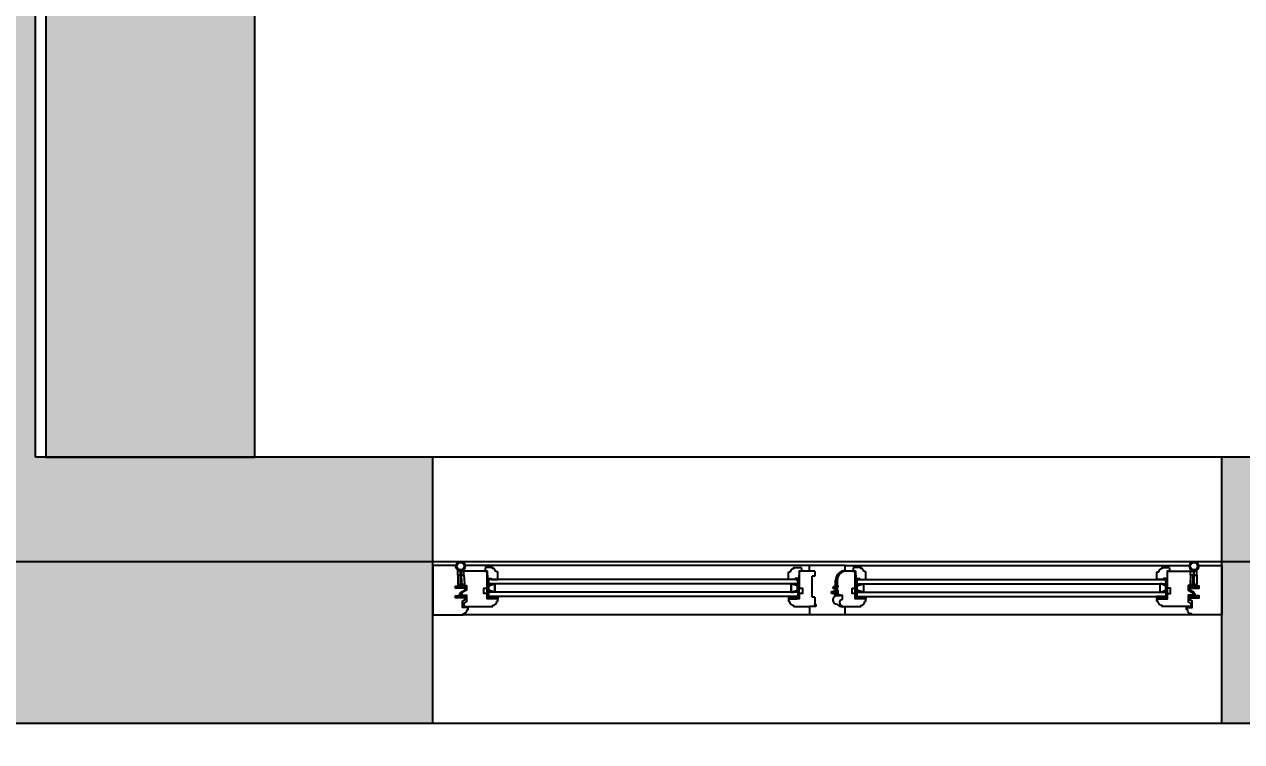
# Model space of a CAD drawing. Header units: millimetres. Extents: x 11159 to 50121, y 18346 to 37577.
# Drawn here: x 21209 to 23538, y 23811 to 25185 of the extents above; entities that cross this region are included whole.
import ezdxf

# ---------------------------------------------------------------- set-up
doc = ezdxf.new("R2010")
doc.units = ezdxf.units.MM
for name, color, linetype in [('axis', 40, 'Continuous'), ('df', 7, 'Continuous'), ('dim', 7, 'Continuous'), ('furniture', 34, 'Continuous'), ('HATCH', 8, 'Continuous'), ('wall', 5, 'Continuous')]:
    doc.layers.add(name, color=color, linetype=linetype)
doc.styles.add('KOTE', font='romrust.shx', dxfattribs={"width": 0.8})
doc.dimstyles.new('ayala 50', dxfattribs={"dimscale": 50, "dimtxt": 2.5, "dimasz": 1, "dimexe": 1, "dimexo": 2, "dimgap": 1, "dimtad": 1, "dimdec": 0, "dimzin": 9, "dimdsep": 46, "dimtxsty": 'KOTE', "dimblk": 'ARCHTICK', "dimcen": 0, "dimdle": 1, "dimclrd": 4, "dimclre": 4, "dimclrt": 3, "dimadec": 0, "dimazin": 0, "dimtfac": 0.6666666666666667, "dimtdec": 0, "dimtix": 1, "dimtmove": 2, "dimatfit": 0, "dimfxl": 1, "dimtvp": 1, "dimtolj": 1, "dimarcsym": 0})

# ---------------------------------------------------------------- blocks, each defined once
blk = doc.blocks.new('_ArchTick')
at = {"color": 0, "linetype": 'ByBlock', "const_width": 0.15}
blk.add_lwpolyline([(-0.5, -0.5), (0.5, 0.5)], dxfattribs=at)
blk = doc.blocks.new('*D59')
at = {"layer": 'Defpoints', "color": 0, "transparency": 16777216}
for p in [(28435.11289988665, 26556.37710312664), (13435.11289988665, 23556.37710312664), (28435.11289988665, 19246.37710312664)]:
    blk.add_point(p, dxfattribs=at)
at = {"layer": 'dim', "color": 4, "lineweight": -2, "transparency": 16777216}
for p, q in [((28435.11289988665, 26456.37710312664), (28435.11289988665, 19146.37710312664)), ((13435.11289988665, 23456.37710312664), (13435.11289988665, 19146.37710312664)), ((13335.11289988665, 19246.37710312664), (28535.11289988665, 19246.37710312664))]:
    blk.add_line(p, q, dxfattribs=at)
at = {"layer": 'dim', "color": 4, "lineweight": -2, "transparency": 16777216, "xscale": 100, "yscale": 100, "zscale": 100, "rotation": 180}
blk.add_blockref('_ArchTick', (13435.11289988665, 19246.37710312664), dxfattribs=at)
at = {"layer": 'dim', "color": 4, "lineweight": -2, "transparency": 16777216, "xscale": 100, "yscale": 100, "zscale": 100}
blk.add_blockref('_ArchTick', (28435.11289988665, 19246.37710312664), dxfattribs=at)
at = {"layer": 'dim', "color": 3, "transparency": 16777216, "insert": (20935.11289988665, 19366.37710312664), "char_height": 200, "attachment_point": 5, "style": 'KOTE'}
blk.add_mtext('\\A1;15000', dxfattribs=at)
blk = doc.blocks.new('Joint-K7335')
at = {"layer": 'df', "color": 7}
for points in [[(3.857613787343325, 10.74975521523811, -0.2065050504398902), (4.481634855305856, 11.84625830408061, -0.2775279876564625), (4.645920241624481, 11.72173532939985), (4.72865082526755, 11.5150762579774, 0.6262668152323098), (5.446576207514454, 11.4640241167931, 0.1314411963326112), (5.5, 11.66373624057348), (5.500000000000227, 18.0000002497884, 0.5091088478127406), (4.625156665503027, 18.42649766701868, -0.2944239164706152), (1.980461773999195, 18.27308057096889, 0.1734880960759432), (1.346153633578979, 18.5000002497884), (2.274e-13, 18.5000002497884), (0, 2.124673340303843, 0.4153335345393447), (1.220004402621498, 0.9000002497896276, 0.0481150671461673), (1.453183643585135, 0.922491521838765, 0.1133753069915374), (1.535019506478648, 0.9588508989570528), (3.960030944798064, 2.779075769993028, 0.2359658734761708), (4, 2.859052552040566), (4, 3.27211046577861, 0.2476591870842605), (3.956439401235912, 3.354661019914374, 0.2879370719060571), (3.584472818280346, 3.369172107178201), (1.799673530645578, 2.343195947541517, -0.5767224903972996), (1.5, 2.516589105678122), (1.5, 3.304491396683716, -0.2359658734761165), (1.5799381104041, 3.464444960778565), (3.960030944798064, 5.250953718667461, 0.2359658734761708), (4.000000000000227, 5.330930500714885), (4.000000000000227, 5.743988414453042, 0.2476591870842605), (3.956439401236139, 5.82653896858892, 0.2879370719060571), (3.584472818280574, 5.841050055852634), (1.799673530645805, 4.815073896215836, -0.5767224903972775), (1.5, 4.988467054352554), (1.5, 6.272741854565538, -0.3840936844649655), (2.5954137381691, 7.495433942569434, -0.0218128443231921), (2.70000063187058, 7.500001007017545), (6.524900831914465, 7.499998992982341), (6.517275738355465, 7.587154739745074, 0.3330431822003431), (5.717370932688709, 8.4805454205881, -0.2932451242456058), (5.328938193299336, 8.855743900548532, 0.0085275321995853), (5.219580449828754, 9.285303882386415, 0.2655173449449999), (5.042570407488029, 9.462313924727368, 0.023748371103687), (4.836576220619236, 9.508130028709957, -0.3561488062391908), (3.857613787331729, 10.7497552153651, -0.3561488062391908)], [(3.158443229643353, 10.79148798021492, 0.3550050331181713), (4.647561187196061, 8.833444553925574, -0.5676237149673666), (4.672926785473919, 8.751416219957264, -0.2470803572822222), (4.410786994363207, 8.654628553447765), (2.162433567760672, 8.950316574952012, -0.3517038519017413), (1.222000000001799, 10.1219074878793), (1.222000000001799, 12.93650756686316, -0.414213562373095), (1.522000000001754, 13.23650756686311), (1.608799735973662, 13.23650756686311, 0.2770734156419701), (1.873552516710333, 13.39541906594218), (3.689025854455849, 16.80215747044463, -0.0411118958858073), (3.773917265054934, 17.00863002275355), (4.058099128208823, 17.67888778832912, -0.5066602499223443), (4.590922329613477, 17.68087004736185, -0.277099509237565), (4.600000000000136, 17.45886117784698), (4.600000000000136, 13.3083133950413, 0.2134217652833861), (4.700000000000045, 13.08470659729142, -0.886227434425651), (4.359143344130871, 12.59622359733112, 0.2505705389931), (3.158867164905814, 10.79802120322302)]]:
    blk.add_lwpolyline(points, format="xyb", dxfattribs=at)
blk.add_lwpolyline([(1.571628931055557, 17.82994244613508, 0.6327143575303208), (1.000000000000227, 17.55905387694247), (1.000000000000227, 14.23283937681845, 0.7809101337451142), (1.564752780736853, 14.09175087589733), (3.15992808831561, 17.08509970083333, -0.1173328942148939), (3.251844347622182, 17.1892203695204, 1.218085275463155), (2.967680312132643, 17.45974165164273, -0.2857760723374891), (2.729700922681332, 17.34499342584741, -0.1455877377072854)], format="xyb", close=True, dxfattribs=at)

msp = doc.modelspace()

# ---------------------------------------------------------------- hatches: boundary and pattern name
at = {"ltscale": 10}
h = msp.add_hatch(dxfattribs=at)
h.set_pattern_fill('ANGLE', color=4, scale=0.15, angle=-45.00000000000003, style=0)
h.set_pattern_definition([(44.99999999999996, (19431.57765740776, 24903.66069714984), (0.7408711299882047, -0.7408711299882054), [0.7619999999999999, -0.2857499999999999]), (314.9999999999999, (19431.57765740776, 24903.66069714984), (-0.7408711299882055, -0.7408711299882046), [0.7619999999999999, -0.2857499999999999])])
edge = h.paths.add_edge_path()
edge.add_line((22094.11289988659, 24122.07710312665), (22097.11289988659, 24122.07710312665))
edge.add_line((22097.11289988659, 24122.07710312665), (22097.11289988659, 24120.07710312665))
edge.add_arc((22095.61289988659, 24120.47322466877), 1.551422661989701, 194.793017608272, 345.206982391728, ccw=False)
edge.add_line((22094.11289988659, 24120.07710312665), (22094.11289988659, 24122.07710312665))
h = msp.add_hatch(dxfattribs=at)
h.set_pattern_fill('ANGLE', color=4, scale=0.15, angle=-45.00000000000003, style=0)
h.set_pattern_definition([(44.99999999999996, (19426.07765740776, 24903.66069714984), (0.7408711299882047, -0.7408711299882054), [0.7619999999999999, -0.2857499999999999]), (314.9999999999999, (19426.07765740776, 24903.66069714984), (-0.7408711299882055, -0.7408711299882046), [0.7619999999999999, -0.2857499999999999])])
edge = h.paths.add_edge_path()
edge.add_line((22094.62369944449, 24124.07710312665), (22100.61289988659, 24124.07710312665))
edge.add_arc((22099.86289988659, 24123.07710312665), 1.25, -53.13010235415601, 53.13010235415601, ccw=False)
edge.add_line((22100.61289988659, 24122.07710312665), (22094.62369944449, 24122.07710312665))
edge.add_arc((22095.34715720809, 24123.07710312665), 1.234257321514614, 125.8841497802598, 234.1158502197402, ccw=False)
h = msp.add_hatch(dxfattribs=at)
h.set_pattern_fill('ANGLE', color=4, scale=0.15, angle=-45.00000000000003, style=0)
h.set_pattern_definition([(135.0000000000001, (25359.64814236554, 24903.66069715007), (-0.7408711299882054, -0.7408711299882047), [0.7619999999999999, -0.2857499999999999]), (225, (25359.64814236554, 24903.66069715007), (0.7408711299882048, -0.7408711299882053), [0.7619999999999999, -0.2857499999999999])])
edge = h.paths.add_edge_path()
edge.add_line((22691.10210032875, 24124.07710312688), (22685.11289988665, 24124.07710312688))
edge.add_arc((22685.86289988665, 24123.07710312688), 1.25, 126.869897645844, 233.130102354156)
edge.add_line((22685.11289988665, 24122.07710312688), (22691.10210032875, 24122.07710312688))
edge.add_arc((22690.37864256515, 24123.07710312688), 1.234257321514614, 305.8841497802598, 414.1158502197402)
h = msp.add_hatch(dxfattribs=at)
h.set_pattern_fill('ANGLE', color=4, scale=0.15, angle=-45.00000000000003, style=0)
h.set_pattern_definition([(135.0000000000001, (25354.14814236554, 24903.66069715007), (-0.7408711299882054, -0.7408711299882047), [0.7619999999999999, -0.2857499999999999]), (225, (25354.14814236554, 24903.66069715007), (0.7408711299882048, -0.7408711299882053), [0.7619999999999999, -0.2857499999999999])])
edge = h.paths.add_edge_path()
edge.add_line((22691.61289988665, 24122.07710312688), (22688.61289988665, 24122.07710312688))
edge.add_line((22688.61289988665, 24122.07710312688), (22688.61289988665, 24120.07710312688))
edge.add_arc((22690.11289988665, 24120.473224669), 1.551422661989701, 194.793017608272, 345.206982391728)
edge.add_line((22691.61289988665, 24120.07710312688), (22691.61289988665, 24122.07710312688))
h = msp.add_hatch(dxfattribs=at)
h.set_pattern_fill('ANGLE', color=4, scale=0.15, angle=-45.00000000000003, style=0)
h.set_pattern_definition([(44.99999999999991, (20136.07765740776, 24903.66069715007), (0.7408711299882054, -0.7408711299882047), [0.7619999999999999, -0.2857499999999999]), (315, (20136.07765740776, 24903.66069715007), (-0.7408711299882048, -0.7408711299882053), [0.7619999999999999, -0.2857499999999999])])
edge = h.paths.add_edge_path()
edge.add_line((22798.61289988665, 24122.07710312688), (22801.61289988665, 24122.07710312688))
edge.add_line((22801.61289988665, 24122.07710312688), (22801.61289988665, 24120.07710312688))
edge.add_arc((22800.11289988665, 24120.473224669), 1.551422661989701, 194.793017608272, 345.206982391728, ccw=False)
edge.add_line((22798.61289988665, 24120.07710312688), (22798.61289988665, 24122.07710312688))
h = msp.add_hatch(dxfattribs=at)
h.set_pattern_fill('ANGLE', color=4, scale=0.15, angle=-45.00000000000003, style=0)
h.set_pattern_definition([(44.99999999999991, (20130.57765740776, 24903.66069715007), (0.7408711299882054, -0.7408711299882047), [0.7619999999999999, -0.2857499999999999]), (315, (20130.57765740776, 24903.66069715007), (-0.7408711299882048, -0.7408711299882053), [0.7619999999999999, -0.2857499999999999])])
edge = h.paths.add_edge_path()
edge.add_line((22799.12369944455, 24124.07710312688), (22805.11289988659, 24124.07710312688))
edge.add_arc((22804.36289988659, 24123.07710312688), 1.25, -53.13010235415601, 53.13010235415601, ccw=False)
edge.add_line((22805.11289988659, 24122.07710312688), (22799.12369944455, 24122.07710312688))
edge.add_arc((22799.84715720815, 24123.07710312688), 1.234257321514614, 125.8841497802598, 234.1158502197402, ccw=False)
h = msp.add_hatch()
h.set_pattern_fill('ANGLE', color=256, scale=0.15, angle=-45.00000000000003, style=0)
h.set_pattern_definition([(135.0000000000001, (26064.14814236554, 24903.66069714984), (-0.7408711299882047, -0.7408711299882054), [0.7619999999999999, -0.2857499999999999]), (225, (26064.14814236554, 24903.66069714984), (0.7408711299882055, -0.7408711299882046), [0.7619999999999999, -0.2857499999999999])])
edge = h.paths.add_edge_path()
edge.add_line((23395.60210032875, 24124.07710312665), (23389.61289988665, 24124.07710312665))
edge.add_arc((23390.36289988665, 24123.07710312665), 1.25, 126.869897645844, 233.130102354156)
edge.add_line((23389.61289988665, 24122.07710312665), (23395.60210032875, 24122.07710312665))
edge.add_arc((23394.87864256515, 24123.07710312665), 1.234257321514614, 305.8841497802598, 414.1158502197402)
h = msp.add_hatch()
h.set_pattern_fill('ANGLE', color=256, scale=0.15, angle=-45.00000000000003, style=0)
h.set_pattern_definition([(135.0000000000001, (26058.64814236554, 24903.66069714984), (-0.7408711299882047, -0.7408711299882054), [0.7619999999999999, -0.2857499999999999]), (225, (26058.64814236554, 24903.66069714984), (0.7408711299882055, -0.7408711299882046), [0.7619999999999999, -0.2857499999999999])])
edge = h.paths.add_edge_path()
edge.add_line((23396.11289988665, 24122.07710312665), (23393.11289988665, 24122.07710312665))
edge.add_line((23393.11289988665, 24122.07710312665), (23393.11289988665, 24120.07710312665))
edge.add_arc((23394.61289988665, 24120.47322466877), 1.551422661989701, 194.793017608272, 345.206982391728)
edge.add_line((23396.11289988665, 24120.07710312665), (23396.11289988665, 24122.07710312665))
h = msp.add_hatch(dxfattribs=at)
h.set_pattern_fill('BRASS', color=4, scale=0.3, angle=-45.00000000000003, style=0)
h.set_pattern_definition([(44.99999999999996, (19431.57765740776, 24890.6606971499), (1.347038418160372, -1.347038418160373), []), (44.99999999999996, (19432.25117661679, 24889.98717794081), (1.347038418160372, -1.347038418160373), [0.9524999999999998, -0.4762499999999999])])
h.paths.add_polyline_path([(22098.61289988659, 24085.07710312671), (22098.61289988659, 24089.07710312671), (22110.61289988659, 24089.07710312671), (22110.61289988659, 24085.07710312671)])
h = msp.add_hatch(dxfattribs=at)
h.set_pattern_fill('ANGLE', color=4, scale=0.15, angle=-45.00000000000003, style=0)
h.set_pattern_definition([(44.99999999999996, (19431.57765740776, 24890.6606971499), (0.7408711299882047, -0.7408711299882054), [0.7619999999999999, -0.2857499999999999]), (314.9999999999999, (19431.57765740776, 24890.6606971499), (-0.7408711299882055, -0.7408711299882046), [0.7619999999999999, -0.2857499999999999])])
h.paths.add_polyline_path([(22110.61289988659, 24085.07710312671), (22110.61289988659, 24089.07710312671), (22114.61289988659, 24089.07710312671), (22114.61289988659, 24085.07710312671)])
h = msp.add_hatch(dxfattribs=at)
h.set_pattern_fill('ANGLE', color=4, scale=0.15, angle=-45.00000000000003, style=0)
h.set_pattern_definition([(135.0000000000001, (25354.14814236554, 24890.66069715013), (-0.7408711299882054, -0.7408711299882047), [0.7619999999999999, -0.2857499999999999]), (225, (25354.14814236554, 24890.66069715013), (0.7408711299882048, -0.7408711299882053), [0.7619999999999999, -0.2857499999999999])])
h.paths.add_polyline_path([(22675.11289988665, 24085.07710312694), (22675.11289988665, 24089.07710312694), (22671.11289988665, 24089.07710312694), (22671.11289988665, 24085.07710312694)])
h = msp.add_hatch(dxfattribs=at)
h.set_pattern_fill('BRASS', color=4, scale=0.3, angle=-45.00000000000003, style=0)
h.set_pattern_definition([(135.0000000000001, (25354.14814236554, 24890.66069715013), (-1.347038418160373, -1.347038418160372), []), (135.0000000000001, (25353.47462315645, 24889.98717794104), (-1.347038418160373, -1.347038418160372), [0.9524999999999998, -0.4762499999999999])])
h.paths.add_polyline_path([(22687.11289988665, 24085.07710312694), (22687.11289988665, 24089.07710312694), (22675.11289988665, 24089.07710312694), (22675.11289988665, 24085.07710312694)])
h = msp.add_hatch(dxfattribs=at)
h.set_pattern_fill('BRASS', color=4, scale=0.3, angle=-45.00000000000003, style=0)
h.set_pattern_definition([(44.99999999999991, (20136.07765740776, 24890.66069715013), (1.347038418160373, -1.347038418160372), []), (44.99999999999991, (20136.75117661685, 24889.98717794104), (1.347038418160373, -1.347038418160372), [0.9524999999999998, -0.4762499999999999])])
h.paths.add_polyline_path([(22803.11289988665, 24085.07710312694), (22803.11289988665, 24089.07710312694), (22815.11289988665, 24089.07710312694), (22815.11289988665, 24085.07710312694)])
h = msp.add_hatch(dxfattribs=at)
h.set_pattern_fill('ANGLE', color=4, scale=0.15, angle=-45.00000000000003, style=0)
h.set_pattern_definition([(44.99999999999991, (20136.07765740776, 24890.66069715013), (0.7408711299882054, -0.7408711299882047), [0.7619999999999999, -0.2857499999999999]), (315, (20136.07765740776, 24890.66069715013), (-0.7408711299882048, -0.7408711299882053), [0.7619999999999999, -0.2857499999999999])])
h.paths.add_polyline_path([(22815.11289988665, 24085.07710312694), (22815.11289988665, 24089.07710312694), (22819.11289988665, 24089.07710312694), (22819.11289988665, 24085.07710312694)])
h = msp.add_hatch()
h.set_pattern_fill('ANGLE', color=256, scale=0.15, angle=-45.00000000000003, style=0)
h.set_pattern_definition([(135.0000000000001, (26058.64814236554, 24890.6606971499), (-0.7408711299882047, -0.7408711299882054), [0.7619999999999999, -0.2857499999999999]), (225, (26058.64814236554, 24890.6606971499), (0.7408711299882055, -0.7408711299882046), [0.7619999999999999, -0.2857499999999999])])
h.paths.add_polyline_path([(23379.61289988665, 24085.07710312671), (23379.61289988665, 24089.07710312671), (23375.61289988665, 24089.07710312671), (23375.61289988665, 24085.07710312671)])
h = msp.add_hatch()
h.set_pattern_fill('BRASS', color=256, scale=0.3, angle=-45.00000000000003, style=0)
h.set_pattern_definition([(135.0000000000001, (26058.64814236554, 24890.6606971499), (-1.347038418160372, -1.347038418160373), []), (135.0000000000001, (26057.97462315645, 24889.98717794081), (-1.347038418160372, -1.347038418160373), [0.9524999999999998, -0.4762499999999999])])
h.paths.add_polyline_path([(23391.61289988665, 24085.07710312671), (23391.61289988665, 24089.07710312671), (23379.61289988665, 24089.07710312671), (23379.61289988665, 24085.07710312671)])
h = msp.add_hatch(dxfattribs=at)
h.set_pattern_fill('ANSI35', color=4, scale=0.2, style=0)
h.set_pattern_definition([(225, (22632.52352139584, 26755.0438834248), (0.8980256121069152, -0.8980256121069154), []), (225, (22631.62549539589, 26755.0438834248), (0.8980256121069152, -0.8980256121069154), [1.5875, -0.3175, 0, -0.3175])])
h.paths.add_polyline_path([(22723.11289988665, 24070.07710312688), (22721.11289988665, 24070.07710312688), (22721.11289988665, 24074.07710312688), (22723.11289988665, 24074.07710312688)])
at = {"layer": 'furniture'}
msp.add_hatch(color=254, dxfattribs=at).paths.add_polyline_path([(21650.11289988665, 27856.37710312666), (21250.11289988665, 27856.37710312666), (21250.11289988665, 24356.37710312664), (21650.11289988665, 24356.37710312664)])
at = {"layer": 'HATCH', "true_color": 0x2b2b2b}
h = msp.add_hatch(color=250, dxfattribs=at)
h.dxf.hatch_style = 1
h.paths.add_polyline_path([(28745.11289988665, 35266.37710312664), (23290.11289988665, 35266.37710312664), (23290.11289988665, 34756.37710312664), (24035.11289988665, 34756.37710312664), (24035.11289988665, 33047.46580756808), (23905.11289988663, 33047.46580756807), (23905.11289988665, 32525.28839868515), (24035.11289988665, 32525.28839868515), (24035.11289988665, 30816.37710312666), (20510.11289988665, 30816.37710312666), (20510.11289988663, 29176.37710312665), (20835.11289988665, 29176.37710312665), (20835.11289988665, 29296.37710312665), (20760.11289988663, 29296.37710312665), (20760.11289988665, 30696.37710312666), (21640.11289988665, 30696.37710312666), (21640.11289988665, 29296.37710312664), (21545.11289988665, 29296.37710312664), (21545.11289988665, 29176.37710312664), (21855.11289988665, 29176.37710312664), (21855.11289988665, 29296.37710312664), (21760.11289988665, 29296.37710312664), (21760.11289988665, 30696.37710312665), (23235.11289988665, 30696.37710312665), (23235.11289988666, 30296.37710312665), (24035.11289988663, 30296.37710312665), (24035.11289988662, 29296.37710312665), (22565.11289988665, 29296.37710312665), (22565.11289988665, 29176.37710312665), (23290.11374035006, 29176.37710312665), (23290.11374035006, 28981.37710312666), (23410.11374035006, 28981.37710312666), (23410.11374035006, 29176.37710312665), (24425.11289988665, 29176.37710312666), (24425.11289988665, 28981.37710312666), (24545.11289988665, 28981.37710312666), (24545.11289988665, 34756.37710312664), (28235.11289988665, 34756.37710312664), (28235.11289988665, 26756.37710312664), (27990.11289988665, 26756.37710312664), (27990.11289988665, 26246.37710312664), (28745.11289988665, 26246.37710312664)])
h.paths.add_polyline_path([(24035.11289988665, 30416.37710312665), (23355.11289988666, 30416.37710312666), (23355.11289988665, 30696.37710312665), (24035.11289988665, 30696.37710312665)], flags=16)
h.paths.add_polyline_path([(24790.11289988665, 26756.37710312664), (24545.11289988665, 26756.37710312664), (24545.11289988665, 28171.37710312666), (24425.11289988665, 28171.37710312666), (24425.11289988665, 27976.37710312666), (23410.11374035006, 27976.37710312666), (23410.11374035006, 28171.37710312666), (23290.11374035006, 28171.37710312666), (23290.11374035006, 27976.37710312666), (22565.11289988665, 27976.37710312666), (22565.11289988665, 27856.37710312666), (24035.11289988665, 27856.37710312666), (24035.11289988665, 24356.37710312664), (23500.11289988665, 24356.37710312664), (23500.11289988665, 23846.37710312664), (24545.11289988665, 23846.37710312664), (24545.11289988665, 26246.37710312664), (24790.11289988665, 26246.37710312664)])
h.paths.add_polyline_path([(21990.11289988665, 24356.37710312664), (21230.11289988665, 24356.37710312664), (21230.11289988665, 27856.37710312666), (21855.11289988665, 27856.37710312666), (21855.11289988665, 27976.37710312666), (20510.11289988665, 27976.37710312666), (20510.11289988665, 27856.37710312666), (21110.11289988665, 27856.37710312666), (21110.11289988665, 24356.37710312664), (20760.11289988662, 24356.37710312664), (20760.11289988662, 24506.37710312664), (20510.11289988665, 24506.37710312664), (20510.11289988665, 23756.37710312664), (20045.11289988665, 23756.37710312664), (20045.11289988665, 23246.37710312664), (20945.11289988665, 23246.37710312664), (20945.11289988665, 23846.37710312664), (21990.11289988665, 23846.37710312664)])
h.paths.add_polyline_path([(17625.11289988665, 23756.37710312664), (17160.11289988665, 23756.37710312664), (17160.11289988665, 24551.33275666475), (16910.11289988665, 24551.33275666475), (16910.11289988665, 24356.37710312664), (15680.11289988665, 24356.37710312664), (15680.11289988665, 23846.37710312664), (16725.11289988665, 23846.37710312664), (16725.11289988665, 23246.37710312664), (17625.11289988665, 23246.37710312664)])
h.paths.add_polyline_path([(14170.11289988665, 24356.37710312664), (13635.11289988665, 24356.37710312664), (13635.11289988666, 27856.37710312659), (16910.11289988663, 27856.37710312667), (16910.11289988664, 26261.33275666475), (17160.11289988664, 26261.33275666475), (17160.11289988665, 30816.37710312664), (17160.11289988665, 31066.37710312664), (16910.11289988666, 31066.37710312664), (16910.11289988666, 30816.37710312663), (16090.11289988669, 30816.37710312663), (16090.11289988669, 30696.37710312663), (16910.11289988666, 30696.37710312663), (16910.11289988663, 27976.37710312667), (13635.11289988667, 27976.37710312659), (13635.11289988666, 28801.37710312664), (13125.11289988665, 28801.37710312664), (13125.11289988665, 23846.37710312664), (14170.11289988665, 23846.37710312664)])
h.paths.add_polyline_path([(13635.11289988665, 34756.37710312664), (14380.11289988666, 34756.37710312664), (14380.11289988666, 35266.37710312664), (13125.11289988665, 35266.37710312664), (13125.11289988664, 30311.37710312664), (13635.11289988665, 30311.37710312664), (13635.11289988665, 30696.37710312663), (14380.11289988663, 30696.37710312663), (14380.11289988663, 30816.37710312663), (13635.11289988665, 30816.37710312663)])
h.paths.add_polyline_path([(17980.11289988665, 35266.37710312664), (16090.11289988666, 35266.37710312664), (16090.11289988666, 34756.37710312664), (16910.11289988666, 34756.37710312664), (16910.11289988666, 34506.37710312664), (17160.11289988662, 34506.37710312664), (17160.11289988662, 34756.37710312664), (17980.11289988665, 34756.37710312664)])
h.paths.add_polyline_path([(21580.11289988665, 35266.37710312664), (19690.11289988665, 35266.37710312664), (19690.11289988665, 34756.37710312664), (21580.11289988665, 34756.37710312664)])
h.paths.add_polyline_path([(20532.9808655307, 36456.37710312664), (20132.9808655307, 36456.37710312664), (20132.9808655307, 36056.37710312664), (20532.9808655307, 36056.37710312664)])
h.paths.add_polyline_path([(17537.2449342426, 36456.37710312664), (17137.2449342426, 36456.37710312664), (17137.2449342426, 36056.37710312664), (17537.2449342426, 36056.37710312664)])
h.paths.add_polyline_path([(20945.11289988665, 21356.37710312664), (20435.11289988665, 21356.37710312664), (20435.11289988665, 20846.37710312664), (20945.11289988665, 20846.37710312664)])
h.paths.add_polyline_path([(17235.11289988665, 21356.37710312664), (16725.11289988665, 21356.37710312664), (16725.11289988665, 20846.37710312664), (17235.11289988665, 20846.37710312664)])
h.paths.add_polyline_path([(19180.11289988669, 30816.37710312666), (17160.11289988665, 30816.37710312667), (17160.11289988665, 30696.37710312664), (19180.11289988669, 30696.37710312665)])

# ---------------------------------------------------------------- linework, layer by layer
for p, q in [((22034.11289988665, 24148.37710312664), (22034.88020270879, 24148.37710312664)), ((22711.11289988665, 24149.07710312688), (22779.11289988665, 24149.07710312688)), ((22711.11289988665, 24138.07710312688), (22711.11289988665, 24149.07710312688)), ((22721.11289988665, 24138.07710312688), (22711.11289988665, 24138.07710312688)), ((22721.11289988665, 24138.07710312688), (22721.11289988665, 24128.07710312688)), ((22779.11289988665, 24138.57710312688), (22779.11289988665, 24149.07710312688)), ((23456.11289988665, 24148.37710312664), (23455.3455970645, 24148.37710312664)), ((22041.11289988665, 24112.37710312664), (22043.11289988665, 24112.37710312664)), ((22688.61289988665, 24122.07710312688), (22688.61289988665, 24089.07710312688)), ((22721.11289988665, 24128.07710312688), (22716.11289988665, 24128.07710312688)), ((22716.11289988665, 24088.07710312688), (22716.11289988665, 24128.07710312688)), ((22761.11289988665, 24107.57710312688), (22761.11289988665, 24120.57710312688)), ((22767.11289988665, 24108.58635715118), (22764.11289988665, 24108.58635715118)), ((22767.11289988665, 24128.58635715118), (22766.25122923221, 24128.58635715118)), ((23393.11289988665, 24122.07710312665), (23393.11289988665, 24089.07710312665)), ((23449.11289988665, 24112.37710312664), (23447.11289988665, 24112.37710312664)), ((22721.11289988665, 24088.07710312688), (22716.11289988665, 24088.07710312688)), ((22721.11289988665, 24088.07710312688), (22721.11289988665, 24070.07710312688)), ((22711.11289988665, 24070.07710312688), (22711.11289988665, 24055.07710312688)), ((22721.11289988665, 24070.07710312688), (22711.11289988665, 24070.07710312688)), ((22779.11289988665, 24069.57710312688), (22774.11289988665, 24069.57710312688)), ((22779.11289988665, 24055.07710312688), (22779.11289988665, 24069.57710312688)), ((22711.11289988665, 24055.07710312688), (22779.11289988665, 24055.07710312688))]:
    msp.add_line(p, q)
at = {"color": 4, "ltscale": 10}
for p, q in [((22038.11289988665, 24130.37710312664), (22038.11289988665, 24139.59378835312)), ((22049.9406635616, 24130.66754278311), (22049.48829102321, 24139.87311966074)), ((23440.28513621163, 24130.66754278311), (23440.73750875003, 24139.87311966074)), ((23452.11289988665, 24130.37710312664), (23452.11289988665, 24139.59378835312)), ((22094.11289988659, 24088.07710312665), (22097.11289988659, 24119.07710312665)), ((22097.11289988659, 24088.07710312665), (22094.11289988659, 24119.07710312665)), ((22688.61289988665, 24122.07710312688), (22097.11289988659, 24122.07710312665)), ((22097.11289988659, 24122.07710312665), (22097.11289988659, 24089.07710312665)), ((22688.61289988665, 24113.57710312688), (22097.11289988659, 24113.57710312665)), ((22688.61289988665, 24088.07710312688), (22691.61289988665, 24119.07710312688)), ((22691.61289988665, 24088.07710312688), (22688.61289988665, 24119.07710312688)), ((22756.11289988665, 24104.57710312688), (22756.11289988665, 24107.57710312688)), ((22761.11289988665, 24107.57710312688), (22756.11289988665, 24107.57710312688)), ((22801.61289988665, 24088.07710312688), (22798.61289988665, 24119.07710312688)), ((22798.61289988665, 24088.07710312688), (22801.61289988665, 24119.07710312688)), ((22801.61289988665, 24122.07710312688), (23393.11289988665, 24122.07710312665)), ((22801.61289988665, 24122.07710312688), (22801.61289988665, 24089.07710312688)), ((22801.61289988665, 24113.57710312688), (23393.11289988665, 24113.57710312665)), ((22688.61289988665, 24097.57710312688), (22097.11289988659, 24097.57710312665)), ((22688.61289988665, 24089.07710312688), (22097.11289988659, 24089.07710312665)), ((22753.11289988665, 24094.77710312689), (22753.11289988665, 24098.77710312689)), ((22753.11289988665, 24098.77710312689), (22760.11289988665, 24098.77710312689)), ((22760.11289988665, 24094.77710312689), (22753.11289988665, 24094.77710312689)), ((22761.11289988665, 24104.57710312688), (22756.11289988665, 24104.57710312688)), ((22760.11289988665, 24100.77710312689), (22761.11289988665, 24100.77710312689)), ((22760.11289988665, 24098.77710312689), (22760.11289988665, 24100.77710312689)), ((22760.11289988665, 24090.77710312689), (22760.11289988665, 24094.77710312689)), ((22761.11289988665, 24090.77710312689), (22760.11289988665, 24090.77710312689)), ((22761.11289988665, 24100.77710312689), (22761.11289988665, 24104.57710312688)), ((22761.11289988665, 24090.3764452037), (22761.11289988665, 24090.77710312689)), ((22801.61289988665, 24097.57710312688), (23393.11289988665, 24097.57710312665)), ((22801.61289988665, 24089.07710312688), (23393.11289988665, 24089.07710312665))]:
    msp.add_line(p, q, dxfattribs=at)
at = {"color": 8, "ltscale": 10}
for p, q in [((22711.11289988665, 24148.37710312687), (22052.3455970645, 24148.37710312664)), ((22779.11289988665, 24148.37710312687), (23437.88020270879, 24148.37710312664)), ((23442.11289988665, 24054.37710312664), (22048.11289988665, 24054.37710312664))]:
    msp.add_line(p, q, dxfattribs=at)
at = {"color": 3}
for p, q in [((23396.11289988665, 24088.07710312665), (23393.11289988665, 24119.07710312665)), ((23393.11289988665, 24088.07710312665), (23396.11289988665, 24119.07710312665))]:
    msp.add_line(p, q, dxfattribs=at)
for points in [[(22043.11289988665, 24112.37710312664), (22043.11289988665, 24138.07710312665, -0.414213562373095), (22034.11289988665, 24147.07710312665), (22034.11289988665, 24148.37710312664), (21990.11289988665, 24148.37710312664), (21990.11289988665, 24054.37710312664), (22048.11289988665, 24054.37710312664), (22048.11289988665, 24056.37710312664, 0.414213562373095), (22056.11289988665, 24064.37710312664), (22058.11289988665, 24064.37710312664), (22058.11289988665, 24068.57710312665), (22047.11289988665, 24068.57710312665), (22047.11289988665, 24080.57710312665), (22052.11289988665, 24083.57710312665), (22052.11289988665, 24086.07710312665), (22051.61289988665, 24086.57710312665), (22033.61289988665, 24086.57710312665), (22033.61289988665, 24090.57710312665), (22041.11289988665, 24090.57710312665), (22041.11289988665, 24093.87710312664), (22043.11289988665, 24093.87710312664), (22043.11289988665, 24096.67710312663), (22052.11289988665, 24102.07710312665), (22052.11289988665, 24104.57710312665), (22051.61289988665, 24105.07710312665), (22033.61289988665, 24105.07710312665), (22033.61289988665, 24109.07710312665), (22041.11289988665, 24109.07710312665), (22041.11289988665, 24112.37710312664)], [(22711.11289988665, 24138.07710312688), (22691.61289988665, 24138.07710312688), (22691.61289988665, 24105.07710312688), (22697.61289988665, 24105.07710312688), (22697.61289988665, 24095.07710312688), (22691.61289988665, 24095.07710312688), (22691.61289988665, 24085.07710312688), (22671.11289988665, 24085.07710312688), (22671.11289988665, 24080.07710312688), (22673.11289988665, 24080.07710312688, 0.414213562373095), (22681.11289988665, 24072.07710312688), (22681.11289988665, 24070.07710312688), (22711.11289988665, 24070.07710312688)], [(23447.11289988665, 24112.37710312664), (23447.11289988665, 24138.07710312665, 0.414213562373095), (23456.11289988665, 24147.07710312665), (23456.11289988665, 24148.37710312664), (23500.11289988665, 24148.37710312664), (23500.11289988665, 24054.37710312664), (23442.11289988665, 24054.37710312664), (23442.11289988665, 24056.37710312664, -0.414213562373095), (23434.11289988665, 24064.37710312664), (23432.11289988665, 24064.37710312664), (23432.11289988665, 24068.57710312665), (23443.11289988665, 24068.57710312665), (23443.11289988665, 24080.57710312665), (23438.11289988665, 24083.57710312665), (23438.11289988665, 24086.07710312665), (23438.61289988665, 24086.57710312665), (23456.61289988665, 24086.57710312665), (23456.61289988665, 24090.57710312665), (23449.11289988665, 24090.57710312665), (23449.11289988665, 24093.87710312664), (23447.11289988665, 24093.87710312664), (23447.11289988665, 24096.67710312663), (23438.11289988665, 24102.07710312665), (23438.11289988665, 24104.57710312665), (23438.61289988665, 24105.07710312665), (23456.61289988665, 24105.07710312665), (23456.61289988665, 24109.07710312665), (23449.11289988665, 24109.07710312665), (23449.11289988665, 24112.37710312664)]]:
    msp.add_lwpolyline(points, format="xyb")
at = {"color": 4, "ltscale": 10}
for points in [[(22043.11289988665, 24130.37710312664), (22038.11289988665, 24130.37710312664), (22038.11289988665, 24112.37710312664), (22043.11289988665, 24112.37710312664)], [(22044.9466897785, 24130.42213322033), (22049.9406635616, 24130.66754278311), (22050.82413798771, 24112.6892371639), (22045.83016420456, 24112.44382760112)], [(23445.27910999479, 24130.42213322033), (23440.28513621163, 24130.66754278311), (23439.40166178558, 24112.6892371639), (23444.39563556868, 24112.44382760112)], [(23447.11289988665, 24130.37710312664), (23452.11289988665, 24130.37710312664), (23452.11289988665, 24112.37710312664), (23447.11289988665, 24112.37710312664)], [(22094.11289988659, 24119.07710312665), (22097.11289988659, 24119.07710312665), (22097.11289988659, 24088.07710312665), (22094.11289988659, 24088.07710312665)], [(22691.61289988665, 24119.07710312688), (22688.61289988665, 24119.07710312688), (22688.61289988665, 24088.07710312688), (22691.61289988665, 24088.07710312688)], [(22798.61289988665, 24119.07710312688), (22801.61289988665, 24119.07710312688), (22801.61289988665, 24088.07710312688), (22798.61289988665, 24088.07710312688)], [(22098.61289988659, 24085.07710312671), (22098.61289988659, 24089.07710312671), (22110.61289988659, 24089.07710312671), (22110.61289988659, 24085.07710312671)], [(22110.61289988659, 24085.07710312671), (22110.61289988659, 24089.07710312671), (22114.61289988659, 24089.07710312671), (22114.61289988659, 24085.07710312671)], [(22675.11289988665, 24085.07710312694), (22675.11289988665, 24089.07710312694), (22671.11289988665, 24089.07710312694), (22671.11289988665, 24085.07710312694)], [(22687.11289988665, 24085.07710312694), (22687.11289988665, 24089.07710312694), (22675.11289988665, 24089.07710312694), (22675.11289988665, 24085.07710312694)], [(22803.11289988665, 24085.07710312694), (22803.11289988665, 24089.07710312694), (22815.11289988665, 24089.07710312694), (22815.11289988665, 24085.07710312694)], [(22815.11289988665, 24085.07710312694), (22815.11289988665, 24089.07710312694), (22819.11289988665, 24089.07710312694), (22819.11289988665, 24085.07710312694)], [(22723.11289988665, 24070.07710312688), (22721.11289988665, 24070.07710312688), (22721.11289988665, 24074.07710312688), (22723.11289988665, 24074.07710312688)]]:
    msp.add_lwpolyline(points, close=True, dxfattribs=at)
for points in [[(22046.11289988665, 24092.07710312665), (22054.61289988665, 24092.07710312665), (22054.61289988665, 24079.07908928601), (22050.60946370711, 24076.75709630185, 0.2674173791457278), (22049.61289988665, 24075.02703392334), (22049.61289988665, 24070.57710312665), (22050.11289988665, 24070.07710312665), (22104.61289988659, 24070.07710312665), (22104.61289988659, 24072.07710312665, 0.414213562373095), (22112.61289988659, 24080.07710312665), (22114.61289988659, 24080.07710312665), (22114.61289988659, 24085.07710312665), (22094.11289988659, 24085.07710312665), (22094.11289988659, 24095.07710312665), (22088.11289988659, 24095.07710312665), (22088.11289988659, 24105.07710312665), (22094.11289988659, 24105.07710312665), (22094.11289988659, 24138.07710312665), (22045.09988346623, 24138.07710312665), (22044.61289988665, 24137.5772725826), (22045.31602929955, 24111.07693367076), (22045.82904571996, 24110.57710312665), (22054.61289988665, 24110.57710312665), (22054.61289988665, 24101.57708092275), (22045.61289988665, 24096.07708982381), (22045.61289988665, 24092.57710312665)], [(22690.61289988665, 24124.07710312688), (22683.61289988665, 24124.07710312688), (22683.61289988665, 24122.07710312688), (22671.11289988665, 24122.07710312688), (22671.11289988665, 24136.07710312688, 0.3276927682058993), (22676.11289988665, 24139.57710312688, -0.327692768206401), (22681.11289988665, 24143.07710312688), (22681.11289988665, 24145.07710312688), (22694.86289988665, 24145.07710312688), (22696.11289988665, 24138.07710312688), (22691.11289988665, 24138.07710312688), (22690.61289988665, 24124.07710312688)], [(22792.61289988665, 24105.07710312688), (22798.61289988665, 24105.07710312688), (22798.61289988665, 24138.07710312688), (22782.11289988665, 24138.07710312688, 0.414213562373095), (22764.11289988665, 24120.07710312688), (22764.11289988665, 24100.57710312688), (22765.11289988665, 24100.57710312688), (22765.11289988665, 24092.57710312688), (22773.61289988665, 24091.57710312688), (22773.61289988665, 24083.87710312687), (22769.58390837579, 24081.45970822035, 0.2634471391022529), (22768.61289988665, 24079.74472236892), (22768.61289988665, 24078.57710312688, 0.414213562373095), (22777.11289988665, 24070.07710312688), (22809.11289988665, 24070.07710312688), (22809.11289988665, 24072.07710312688, 0.414213562373095), (22817.11289988665, 24080.07710312688), (22819.11289988665, 24080.07710312688), (22819.11289988665, 24085.07710312688), (22798.61289988665, 24085.07710312688), (22798.61289988665, 24095.07710312688), (22792.61289988665, 24095.07710312688)], [(22799.61289988659, 24124.07710312688), (22806.61289988659, 24124.07710312688), (22806.61289988659, 24122.07710312688), (22819.11289988659, 24122.07710312688), (22819.11289988659, 24136.07710312688, -0.3276927682058993), (22814.11289988665, 24139.57710312688, 0.327692768206401), (22809.11289988659, 24143.07710312688), (22809.11289988659, 24145.07710312688), (22795.36289988659, 24145.07710312688), (22794.11289988659, 24138.07710312688), (22799.11289988659, 24138.07710312688), (22799.61289988659, 24124.07710312688)], [(23395.11289988665, 24124.07710312665), (23388.11289988665, 24124.07710312665), (23388.11289988665, 24122.07710312665), (23375.61289988665, 24122.07710312665), (23375.61289988665, 24136.07710312665, 0.3276927682058993), (23380.61289988665, 24139.57710312665, -0.327692768206401), (23385.61289988665, 24143.07710312665), (23385.61289988665, 24145.07710312665), (23399.36289988665, 24145.07710312665), (23400.61289988665, 24138.07710312665), (23395.61289988665, 24138.07710312665), (23395.11289988665, 24124.07710312665)], [(23444.11289988665, 24092.07710312665), (23435.61289988665, 24092.07710312665), (23435.61289988665, 24079.07908928601), (23439.61633606619, 24076.75709630185, -0.2674173791457278), (23440.61289988665, 24075.02703392334), (23440.61289988665, 24070.57710312665), (23440.11289988665, 24070.07710312665), (23385.61289988665, 24070.07710312665), (23385.61289988665, 24072.07710312665, -0.414213562373095), (23377.61289988665, 24080.07710312665), (23375.61289988665, 24080.07710312665), (23375.61289988665, 24085.07710312665), (23396.11289988665, 24085.07710312665), (23396.11289988665, 24095.07710312665), (23402.11289988665, 24095.07710312665), (23402.11289988665, 24105.07710312665), (23396.11289988665, 24105.07710312665), (23396.11289988665, 24138.07710312665), (23445.12591630706, 24138.07710312665), (23445.61289988665, 24137.5772725826), (23444.90977047369, 24111.07693367076), (23444.39675405328, 24110.57710312665), (23435.61289988665, 24110.57710312665), (23435.61289988665, 24101.57708092275), (23444.61289988665, 24096.07708982381), (23444.61289988665, 24092.57710312665)], [(23395.60210032875, 24124.07710312665), (23389.61289988665, 24124.07710312665, 0.4999999999999999), (23389.61289988665, 24122.07710312665), (23395.60210032875, 24122.07710312665, 0.510799557915087)], [(23396.11289988665, 24122.07710312665), (23393.11289988665, 24122.07710312665), (23393.11289988665, 24120.07710312665, 0.7702007465767019), (23396.11289988665, 24120.07710312665)]]:
    msp.add_lwpolyline(points, format="xyb", close=True)
for points in [[(22095.11289988659, 24124.07710312665), (22102.11289988659, 24124.07710312665), (22102.11289988659, 24122.07710312665), (22114.61289988659, 24122.07710312665), (22114.61289988659, 24136.07710312665, -0.3276927682058993), (22109.61289988659, 24139.57710312665, 0.327692768206401), (22104.61289988659, 24143.07710312665), (22104.61289988659, 24145.07710312665), (22090.86289988659, 24145.07710312665), (22089.61289988659, 24138.07710312665), (22094.61289988659, 24138.07710312665), (22095.11289988659, 24124.07710312665)], [(22094.62369944449, 24124.07710312665), (22100.61289988659, 24124.07710312665, -0.4999999999999999), (22100.61289988659, 24122.07710312665), (22094.62369944449, 24122.07710312665, -0.510799557915087)], [(22094.11289988659, 24122.07710312665), (22097.11289988659, 24122.07710312665), (22097.11289988659, 24120.07710312665, -0.7702007465767019), (22094.11289988659, 24120.07710312665)], [(22691.10210032875, 24124.07710312688), (22685.11289988665, 24124.07710312688, 0.4999999999999999), (22685.11289988665, 24122.07710312688), (22691.10210032875, 24122.07710312688, 0.510799557915087)], [(22691.61289988665, 24122.07710312688), (22688.61289988665, 24122.07710312688), (22688.61289988665, 24120.07710312688, 0.7702007465767019), (22691.61289988665, 24120.07710312688)], [(22760.86289988665, 24105.17710312691), (22760.86289988665, 24104.57710312688), (22761.13329312103, 24104.57710312688, 0.0010032166609414), (22761.13938715469, 24104.53985913124, 0.05413092118978), (22761.4558158803, 24103.40688316364, 0.0971632324948055), (22762.04431049628, 24102.4972317935, 0.2034527507080701), (22762.56289988666, 24102.27710312689, 0.2034527507073723), (22763.08148927698, 24102.4972317935, 0.0971632324954119), (22763.66998389296, 24103.40688316364, 0.0541309211897686), (22763.98641261857, 24104.53985913124, 0.0410715217819774), (22764.11289988665, 24106.07710312688, 0.0410715217815614), (22763.98641261857, 24107.61434712252, 0.0541309211901823), (22763.66998389296, 24108.74732309018, 0.0971632324957133), (22763.08148927698, 24109.65697446031, 0.2034527507071489), (22762.56289988666, 24109.87710312687, 0.2034527507078899), (22762.04431049628, 24109.65697446031, 0.0971632324949989), (22761.4558158803, 24108.74732309018, 0.0541309211900121), (22761.13938715469, 24107.61434712252, 0.0010032166607497), (22761.13329312103, 24107.57710312688), (22760.86289988665, 24107.57710312688), (22760.86289988665, 24106.9771031269), (22759.57907355289, 24106.9771031269), (22760.43968750336, 24107.57710312688), (22759.90719241425, 24107.57710312688), (22758.86899145812, 24106.9771031269), (22758.39087259673, 24106.9771031269), (22759.19684439161, 24107.57710312688), (22758.7599730748, 24107.57710312688), (22757.70811157979, 24106.9771031269), (22757.33927702959, 24106.9771031269), (22758.10426720776, 24107.57710312688), (22757.70837750766, 24107.57710312688), (22756.86230395999, 24107.09688936543, 0.2317482570182339), (22756.41582500839, 24106.44301156574), (22756.36289988665, 24106.07710312688), (22756.41582500839, 24105.71119468801, 0.2317482570183655), (22756.86230395999, 24105.05731688838), (22757.70837750766, 24104.57710312688), (22758.10426720776, 24104.57710312688), (22757.33927702959, 24105.17710312691), (22757.70811157979, 24105.17710312691), (22758.7599730748, 24104.57710312688), (22759.04684439165, 24104.57710312688), (22758.39087259673, 24105.17710312691), (22758.86899145812, 24105.17710312691), (22759.90719241425, 24104.57710312688), (22760.43968750336, 24104.57710312688), (22759.57907355289, 24105.17710312691)], [(22763.41289988664, 24106.07710312688, 0.0410715217815001), (22763.29582730055, 24107.49992720064, 0.0541309211904315), (22763.02005020934, 24108.48734961674, 0.0971632324954786), (22762.57795057385, 24109.17071447378, 0.2034527507072449), (22762.56289988666, 24109.17710312691, 0.2034527507074385), (22762.54784919941, 24109.17071447378, 0.0971632324949767), (22762.10574956393, 24108.48734961668, 0.0541309211901573), (22761.82997247271, 24107.49992720064, 0.0410715217817109), (22761.71289988662, 24106.07710312688, 0.0410715217817359), (22761.82997247271, 24104.65427905312, 0.0541309211903816), (22762.10574956393, 24103.66685663708, 0.0971632324944299), (22762.54784919941, 24102.98349177997, 0.2034527507106269), (22762.56289988666, 24102.9771031269, 0.2034527507057291), (22762.57795057385, 24102.98349177997, 0.097163232495635), (22763.02005020934, 24103.66685663708, 0.0541309211894876), (22763.29582730055, 24104.65427905312, 0.0410715217820794)], [(22799.12369944455, 24124.07710312688), (22805.11289988659, 24124.07710312688, -0.4999999999999999), (22805.11289988659, 24122.07710312688), (22799.12369944455, 24122.07710312688, -0.510799557915087)], [(22798.61289988665, 24122.07710312688), (22801.61289988665, 24122.07710312688), (22801.61289988665, 24120.07710312688, -0.7702007465767019), (22798.61289988665, 24120.07710312688)], [(22754.18346671565, 24096.28922520842, 0.2317482570183367), (22754.77877198442, 24095.41738814217), (22755.906870048, 24094.77710312689), (22756.23472298149, 24094.77710312689), (22755.21473607721, 24095.57710312688), (22755.70651547748, 24095.57710312688), (22757.10899747084, 24094.77710312689), (22757.49149255993, 24094.77710312689), (22756.41686350011, 24095.57710312688), (22757.05435531525, 24095.57710312688), (22758.43862325678, 24094.77710312689), (22758.94861670889, 24094.77710312689), (22757.80113144164, 24095.57710312688), (22760.11289988665, 24095.57710312688), (22760.11289988665, 24090.87710312687, -0.0110124334865756), (22770.24610914473, 24090.94524251893, 0.3900729330553787), (22770.61289988665, 24091.34386156659), (22770.61289988665, 24091.52682482267, 0.3609113025727485), (22770.28661530066, 24091.91997369742), (22769.59291469233, 24092.05004256151), (22768.0705093616, 24092.229149071, -0.0279381400591479), (22762.64875255214, 24092.7078652356, -0.3794190138697512), (22761.81289988666, 24093.70706144828), (22761.81289988666, 24098.67710312691, 0.414213562373095), (22761.41289988664, 24099.07710312688), (22760.11289988665, 24099.07710312688), (22760.11289988665, 24097.9771031269), (22757.80113144164, 24097.9771031269), (22758.94861670889, 24098.77710312689), (22758.43862325678, 24098.77710312689), (22757.05435531525, 24097.9771031269), (22756.41686350011, 24097.9771031269), (22757.49149255993, 24098.77710312689), (22757.10899747084, 24098.77710312689), (22755.70651547748, 24097.9771031269), (22755.21473607721, 24097.9771031269), (22756.23472298149, 24098.77710312689), (22755.906870048, 24098.77710312689), (22754.77877198442, 24098.13681811161, 0.2317482570181823), (22754.18346671565, 24097.26498104535), (22754.11289988665, 24096.77710312689)]]:
    msp.add_lwpolyline(points, format="xyb", close=True, dxfattribs=at)
at = {"color": 6}
for points in [[(22109.11255467832, 24113.57664286954), (22109.11255467832, 24097.5766428622), (22104.11255467832, 24097.5766428622), (22104.11255467832, 24098.5766428622), (22097.11255467832, 24101.00997364926), (22097.11255467832, 24110.14331208248), (22104.11255467832, 24112.57664286954), (22104.11255467832, 24113.57664286954)], [(22108.61255467832, 24113.07664286954), (22108.61255467832, 24098.0766428622), (22104.61255467832, 24098.0766428622), (22104.61255467832, 24098.9321818813), (22097.61255467832, 24101.36551266836), (22097.61255467832, 24109.78777306338), (22104.61255467832, 24112.22110385043), (22104.61255467832, 24113.07664286954)], [(22675.61324509492, 24113.57664286976), (22675.61324509492, 24097.57664286243), (22680.61324509492, 24097.57664286243), (22680.61324509492, 24098.57664286243), (22688.61324509492, 24101.00997364948), (22688.61324509492, 24110.14331208271), (22680.61324509492, 24112.57664286976), (22680.61324509492, 24113.57664286976)], [(22676.11324509492, 24113.07664286976), (22676.11324509492, 24098.07664286243), (22680.11324509492, 24098.07664286243), (22680.11324509492, 24098.93218188153), (22688.11324509492, 24101.36551266859), (22688.11324509492, 24109.78777306361), (22680.11324509492, 24112.22110385066), (22680.11324509492, 24113.07664286976)], [(22814.61255467837, 24113.57664286976), (22814.61255467837, 24097.57664286243), (22809.61255467837, 24097.57664286243), (22809.61255467837, 24098.57664286243), (22801.61255467837, 24101.00997364948), (22801.61255467837, 24110.14331208271), (22809.61255467837, 24112.57664286976), (22809.61255467837, 24113.57664286976)], [(22814.11255467837, 24113.07664286976), (22814.11255467837, 24098.07664286243), (22810.11255467837, 24098.07664286243), (22810.11255467837, 24098.93218188153), (22802.11255467837, 24101.36551266859), (22802.11255467837, 24109.78777306361), (22810.11255467837, 24112.22110385066), (22810.11255467837, 24113.07664286976)], [(23381.11324509492, 24113.57664286954), (23381.11324509492, 24097.5766428622), (23386.11324509492, 24097.5766428622), (23386.11324509492, 24098.5766428622), (23393.11324509492, 24101.00997364926), (23393.11324509492, 24110.14331208248), (23386.11324509492, 24112.57664286954), (23386.11324509492, 24113.57664286954)], [(23381.61324509492, 24113.07664286954), (23381.61324509492, 24098.0766428622), (23385.61324509492, 24098.0766428622), (23385.61324509492, 24098.9321818813), (23392.61324509492, 24101.36551266836), (23392.61324509492, 24109.78777306338), (23385.61324509492, 24112.22110385043), (23385.61324509492, 24113.07664286954)]]:
    msp.add_lwpolyline(points, close=True, dxfattribs=at)
for points in [[(23396.11289988665, 24119.07710312665), (23393.11289988665, 24119.07710312665), (23393.11289988665, 24088.07710312665), (23396.11289988665, 24088.07710312665)], [(23379.61289988665, 24085.07710312671), (23379.61289988665, 24089.07710312671), (23375.61289988665, 24089.07710312671), (23375.61289988665, 24085.07710312671)], [(23391.61289988665, 24085.07710312671), (23391.61289988665, 24089.07710312671), (23379.61289988665, 24089.07710312671), (23379.61289988665, 24085.07710312671)]]:
    msp.add_lwpolyline(points, close=True)
at = {"color": 4, "ltscale": 10}
for centre, radius in [((22043.61289988665, 24147.37710312664), 8.75), ((22043.61289988665, 24147.37710312664), 7), ((23446.61289988665, 24147.37710312664), 8.75), ((23446.61289988665, 24147.37710312664), 7)]:
    msp.add_circle(centre, radius, dxfattribs=at)
msp.add_arc((22779.11289988665, 24120.57710312688), 18, 90, 180)
for centre, radius, start, end in [((22763.61289988665, 24082.77710312689), 8, 108.2099568651603, 270.7128896495631), ((22774.11289988665, 24082.57710312688), 13, 216.8664862411131, 270)]:
    msp.add_arc(centre, radius, start, end, dxfattribs=at)
at = {"layer": 'axis'}
msp.add_line((11559.0141511984, 24156.37710312664), (24892.55685425468, 24156.37710312664), dxfattribs=at)
at = {"layer": 'furniture', "color": 34, "linetype": 'ByBlock'}
msp.add_lwpolyline([(21650.11289988665, 27856.37710312666), (21250.11289988665, 27856.37710312666), (21250.11289988665, 24356.37710312664), (21650.11289988665, 24356.37710312664)], close=True, dxfattribs=at)
at = {"layer": 'wall', "color": 5}
for p, q in [((21230.11289988665, 24356.37710312664), (21230.11289988665, 27856.37710312666)), ((21990.11289988665, 24356.37710312664), (21230.11289988665, 24356.37710312664)), ((21990.11289988665, 23846.37710312664), (21990.11289988665, 24356.37710312664)), ((24035.11289988665, 24356.37710312664), (23500.11289988665, 24356.37710312664)), ((23500.11289988665, 23846.37710312664), (23500.11289988665, 24356.37710312664)), ((21990.11289988665, 23846.37710312664), (20945.11289988665, 23846.37710312664)), ((24545.11289988665, 23846.37710312664), (23500.11289988665, 23846.37710312664))]:
    msp.add_line(p, q, dxfattribs=at)
at = {"layer": 'wall', "color": 4}
for p, q in [((23500.11289988665, 24356.37710312664), (21990.11289988665, 24356.37710312664)), ((23500.11289988665, 23846.37710312664), (21990.11289988665, 23846.37710312664))]:
    msp.add_line(p, q, dxfattribs=at)

# ---------------------------------------------------------------- block references
at = {"layer": 'wall', "color": 4, "ltscale": 10, "xscale": -1, "rotation": 270}
for p in [(22033.61289988665, 24105.07710312665), (22033.61289988665, 24086.57710312665)]:
    msp.add_blockref('Joint-K7335', p, dxfattribs=at)
at = {"layer": 'wall', "color": 4, "ltscale": 10, "rotation": 90}
msp.add_blockref('Joint-K7335', (23456.61289988665, 24105.07710312665), dxfattribs=at)
at = {"layer": 'wall', "rotation": 90}
msp.add_blockref('Joint-K7335', (23456.61289988665, 24086.57710312665), dxfattribs=at)

# ---------------------------------------------------------------- dimensions: what is measured, and where the dimension line sits
at = {"layer": 'dim'}
dim = msp.add_linear_dim(base=(28435.11289988665, 19246.37710312664), p1=(13435.11289988665, 23556.37710312664), p2=(28435.11289988665, 26556.37710312664), dimstyle='ayala 50', override={"dimscale": 1, "dimtxt": 200, "dimasz": 100, "dimexe": 100, "dimexo": 100, "dimgap": 20, "dimdle": 100}, dxfattribs=at)
dim.commit()
dim.dimension.update_dxf_attribs({"geometry": '*D59', "text_midpoint": (20935.11289988665, 19366.37710312664)})

doc.saveas('drawing.dxf')
